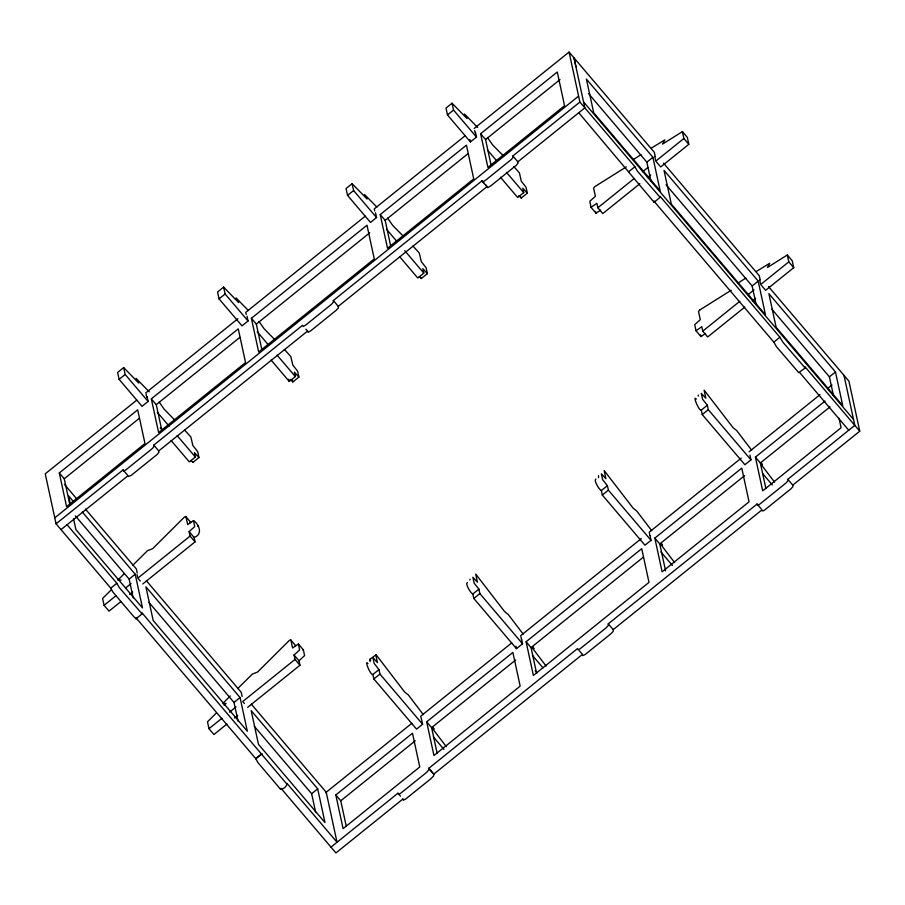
<?xml version="1.0" encoding="UTF-8"?>
<svg xmlns="http://www.w3.org/2000/svg" width="905" height="905" viewBox="0 0 905 905"><rect width="100%" height="100%" fill="white"/><g stroke="black" fill="none" stroke-linecap="round" stroke-linejoin="round"><path stroke-width="1.36" d="M190.921 460.475L192.867 462.195M192.878 462.432L198.942 457.557L197.709 451.697L192.901 445.577L190.831 436.923L184.541 430.011M290.369 379.433L292.824 381.967L292.496 380.326M292.824 381.967L298.876 377.091L297.643 371.231L292.835 365.111L290.765 356.457L284.475 349.545M419.354 276.557L421.311 278.502L421.176 277.722M421.311 278.502L427.375 273.627L426.142 267.778L421.334 261.658L419.264 253.004L412.974 246.081M518.803 195.503L521.257 198.037L521.122 197.256M521.257 198.037L527.31 193.161L526.077 187.312L521.269 181.192L519.413 172.889L513.87 166.599M423.291 714.577L408.291 694.927L404.682 692.065L376.141 654.768L369.704 659.394L370.122 661.634M375.711 654.575L377.453 662.618L372.939 657.618L374.127 663.365L378.969 669.61L379.93 674.067L422.601 724.249L416.538 729.125L373.867 678.942L372.905 674.485C370.711 676.092 363.867 658.772 367.962 663.501M118.148 579.833L124.37 573.566M223.06 703.208L230.266 695.968M132.786 565.229L147.56 550.625L152.594 548.758L184.292 517.185A2.591 0.577 -40.4 0 1 185.163 516.665A2.534 0.566 -40.4 0 1 185.887 516.574L190.887 522.626M111.383 589.709L102.582 598.443L104.075 605.332L109.019 611.147L120.908 601.565M237.687 688.603L252.472 673.999L257.495 672.132L289.204 640.559A2.591 0.577 -40.4 0 1 290.81 639.948M216.284 713.083L207.494 721.817L208.976 728.706L213.919 734.521L226.906 724.068M224.112 705.323L226.058 703.377L223.094 703.785M330.981 847.114L397.962 793.21L398.426 794.398L400.383 793.47L425.836 773.017L428.619 770.189L428.88 768.266L577.514 648.591L578.012 649.756L580.241 648.67L605.875 628.059L608.296 625.536L608.262 623.839L757.078 504.028L761.196 508.87M402.895 798.979L403.37 800.212L405.327 799.285L430.78 778.832L433.563 776.004L433.823 774.08L582.458 654.406L579.166 650.525M136.859 400.055L45.25 473.813L56.065 523.814L110.783 588.171L112.842 591.994L133.612 616.452L136.01 618.771L135.942 617.73L255.742 758.616L257.97 762.666L278.717 787.101C280.641 792.248 287.315 786.524 286.976 783.379L337.033 842.238L326.23 792.248L251.352 704.192M136.01 618.771L142.142 613.828L141.995 612.843L287.202 784.499M578.77 112.752L654.066 202.222L653.976 201.363M654.066 202.222L660.186 197.29L660.05 196.306L779.85 337.192L783.029 342.384L805.167 367.996L805.02 366.785L859.75 431.187L792.769 485.125L787.825 479.311L854.806 425.361L843.992 375.371M699.893 309.906L731.274 290.211M56.065 523.814L123.046 469.899L123.521 471.086L125.535 470.114L151.112 449.547A3.79 0.848 -40.4 0 0 152.696 448.111L153.929 446.425L153.782 445.113L302.587 325.291L303.198 326.513L305.822 324.986L331.445 304.318L333.413 302.032L333.334 300.528L481.969 180.864L483.813 182.674M128.171 476.55L131.021 475.51L156.056 455.362A3.79 0.848 -40.4 0 0 157.64 453.925L158.873 452.24L158.726 450.928L307.53 331.106L305.89 329.171M582.526 654.7L582.956 655.559L585.184 654.485L610.818 633.873L613.239 631.339L613.205 629.654L762.021 509.843L762.395 510.974L763.888 510.465A3.79 0.848 -40.4 0 0 765.54 509.3L791.094 488.7L792.871 486.63L792.769 485.08M149.268 391.842L136.089 378.381L138.714 383.053L123.68 367.577L117.616 372.453L119.109 379.342L142.051 406.322L148.115 401.447L147.085 396.707M248.377 310.517L236.035 297.915L238.649 302.587L223.614 287.111L217.562 291.987L219.044 298.876L241.997 325.857L248.049 320.981L247.02 316.241M376.876 207.053L364.523 194.462L367.079 199.055L352.113 183.658L346.049 188.534L347.543 195.412L370.484 222.404L376.548 217.528L375.518 212.777M477.648 127.447L464.469 113.996L467.025 118.589L452.048 103.193L445.995 108.068L447.477 114.946L470.43 141.938L476.483 137.062L475.464 132.311M119.109 379.342L125.162 374.466L123.68 367.577M219.044 298.876L225.107 294.001L223.614 287.111M347.543 195.412L353.595 190.536L352.113 183.658M447.477 114.946L453.541 110.071L452.048 103.193M145.818 392.838L237.879 318.73M365.269 216.148L245.764 312.372L246.217 314.454M465.215 135.682L374.251 208.919L374.704 211.001M474.197 128.453L569.075 52.06L654.372 152.368L655.265 156.52M59.3 472.953L137.684 409.841L144.97 443.529L66.585 506.642L59.3 472.953L64.244 478.768L69.776 504.368M151.327 398.856L238.264 328.854L245.549 362.543L158.613 432.545L151.327 398.856L156.271 404.671L161.803 430.271M251.386 318.3L366.989 225.221L374.274 258.909L258.672 351.988L251.386 318.3L256.33 324.114L261.862 349.715M380.224 214.564L466.437 145.151L473.722 178.839L387.51 248.253L380.224 214.564L385.168 220.379L390.7 245.979M480.623 133.725L557.276 72.004L564.562 105.693L487.908 167.414L480.623 133.725L485.566 139.54L491.098 165.151M64.244 478.768L139.359 418.28M156.271 404.671L239.904 337.327M256.33 324.114L369.749 232.789M385.168 220.379L468.1 153.601M485.566 139.54L560.037 79.583M55.001 517.66L578.363 96.292M482.161 180.74L482.863 181.848L485.861 180.027L511.302 159.506L513.022 157.47L512.897 155.954L579.89 102.061L569.075 52.06M307.53 331.106L308.141 332.327L310.766 330.8L336.389 310.132L338.357 307.847L338.278 306.343L487.105 186.554L485.453 184.62M61.008 529.617L127.99 475.713L123.046 469.899M487.105 186.554L487.806 187.663L490.804 185.842L516.246 165.321L517.965 163.285L517.852 161.814L584.834 107.865L574.019 57.875L575.942 66.778M198.942 457.557L194.405 452.579L195.367 457.025L189.315 461.901L171.158 440.554M271.093 360.088L289.249 381.435L295.313 376.559L294.351 372.113L298.876 377.091M427.375 273.627L422.839 268.649L423.812 273.106L417.748 277.982L399.591 256.624M527.31 193.161L522.785 188.183L523.746 192.641L517.694 197.516L500.442 177.233M110.783 588.171L116.847 583.295L67.061 524.742M121.157 580.003L118.069 580.376M628.839 171.633L634.891 166.746L579.89 102.061M650.921 181.023L646.849 162.165L652.901 157.278L586.406 79.086L593.691 112.763L660.186 190.966L652.901 157.278M133.227 597.99L129.155 579.121L135.207 574.245L82.31 512.026M142.764 583.974L195.05 541.88L190.107 536.065L189.134 531.608L194.711 526.586L193.489 520.624L187.708 524.606L185.887 516.574M104.075 605.332L115.964 595.75M125.705 587.911L131.101 583.567M190.107 536.065L137.809 578.159L140.286 581.067M639.824 183.76L602.787 213.58L597.843 207.765L633.794 178.828M642.505 171.814L647.957 167.425M682.393 131.621L683.875 138.499L655.763 161.135L660.707 166.95L688.818 144.314L687.336 137.436L682.393 131.621L662.539 144.121L664.824 139.902L651.668 147.934M195.05 541.88L194.077 537.423C203.048 534.629 199.372 524.448 193.455 520.522M600.66 210.073L596.056 213.229L591.033 207.347L589.822 201.272L595.377 196.317L593.635 188.274A2.534 0.566 -40.4 0 1 594.178 187.346A2.591 0.577 -40.4 0 1 594.981 186.52L626.362 166.837M129.562 594.596L132.809 591.983M647.448 177.629L650.718 174.993M238.083 721.285L233.999 702.427L240.063 697.551L145.897 586.813L153.183 620.491L247.337 731.229L240.063 697.551M756.218 304.849L752.134 285.98L758.198 281.104L664.032 170.378L671.318 204.055L765.483 314.793L758.198 281.104M247.665 707.348L299.951 665.254L295.007 659.44L294.046 654.982L299.623 649.96L298.401 643.998L292.609 647.98L290.788 639.948L295.731 645.763M208.976 728.706L221.963 718.253M229.531 712.156L236.013 706.941M295.007 659.44L242.721 701.533L244.373 703.468M744.736 307.134L707.699 336.954L702.755 331.14L739.792 301.32M748.503 294.306L753.956 289.928M787.305 254.995L788.787 261.873L760.675 284.509L765.619 290.324L793.73 267.688L792.248 260.81L787.305 254.995L767.451 267.495L769.725 263.276L756.58 271.308M299.951 665.254L298.989 660.797L304.589 655.605L303.345 649.813L298.401 643.998M705.572 333.447L700.968 336.603L695.945 330.721L694.723 324.657L700.278 319.691L698.547 311.648A2.534 0.566 -40.4 0 1 699.87 309.929M234.474 717.97L237.71 715.357M752.36 301.003L755.63 298.367M255.742 758.616L261.805 753.741M255.821 758.729L261.884 753.854M805.246 367.962L798.742 372.645L776.501 346.717L773.877 342.181L779.85 337.192M372.905 674.485L378.969 669.61M521.518 639.032L522.536 643.783L516.484 648.659L473.813 598.476L472.851 594.019L478.903 589.144L474.175 583.239L472.851 577.266L477.388 582.153L475.702 574.053L504.628 611.599L508.225 614.461L523.226 634.111M650.005 535.579L651.034 540.319L644.971 545.206L602.3 495.024L601.339 490.567L607.402 485.691L602.673 479.786L601.35 473.813L605.886 478.688L604.201 470.589L633.115 508.146L636.724 510.997L651.724 530.658M749.951 455.113L750.969 459.853L744.917 464.74L702.246 414.558L701.284 410.101L707.337 405.225L702.608 399.32L701.284 393.347L705.821 398.223L704.135 390.123L733.061 427.68L736.659 430.531L751.67 450.192M373.867 678.942L379.93 674.067M473.813 598.476L479.865 593.601L478.903 589.144M602.3 495.024L608.364 490.148L607.402 485.691M702.246 414.558L708.298 409.682L707.337 405.225M315.709 812.577L311.625 793.719L317.689 788.832L251.194 710.64L258.468 744.317L324.963 822.521L317.689 788.832M833.494 395.723L829.41 376.853L835.473 371.978L768.888 293.673L776.162 327.35L842.747 405.666L835.473 371.978M325.619 792.735L411.775 723.367M511.698 642.912L420.746 716.149L422.601 724.249M520.68 635.683L641.294 538.577M649.179 532.231L741.229 458.111M749.114 451.765L820.009 394.693M827.634 388.539L832 385.032M335.812 794.975L412.476 733.254L419.762 766.942L343.097 828.663L335.812 794.975L340.755 800.789L346.287 826.401M426.662 721.828L512.875 652.426L520.16 686.114L433.948 755.528L426.662 721.828L431.606 727.643L437.138 753.254M526.099 641.769L641.713 548.69L648.998 582.379L533.384 675.458L526.099 641.769L531.043 647.584L536.586 673.184M654.824 538.124L741.772 468.134L749.046 501.823L662.109 571.813L654.824 538.124L659.768 543.939L665.594 570.897M839.037 418.291L841.084 427.726L762.689 490.838L755.404 457.149L825.089 401.039M340.755 800.789L415.225 740.833M431.606 727.643L515.635 659.994M531.043 647.584L643.387 557.129M659.768 543.939L744.51 475.713M765.89 488.564L760.347 462.964L830.032 406.854M402.906 799.025L335.925 852.94L280.923 788.255L281.138 789.386M633.138 159.676L640.966 154.676M738.039 283.05L745.878 278.05M197.709 526.484L198.399 526.337M302.621 649.858L303.345 649.813M696.024 330.789L701.794 326.694L702.755 331.14M660.118 197.347L637.38 171.113L634.88 166.712M142.074 613.895L119.336 587.65L116.847 583.295M698.23 395.066L698.241 396.062M369.704 659.394L370.733 660.299M598.522 475.725L598.567 477.716M470.023 579.177L469.808 579.992M591.033 207.347L596.881 203.32L597.843 207.765M700.889 336.536L700.538 334.963M595.909 479.039C593.454 480.001 598.771 489.3 601.339 490.567M467.41 582.492C464.865 583.148 470.351 593.013 472.851 594.019M503.644 156.158L492.546 144.823L487.524 137.617M402.815 235.719L392.6 225.288L387.578 218.082M275.199 340.076L264.113 328.753L259.09 321.535M175.265 420.542L164.167 409.218L159.144 402.001M696.341 399.105C692.235 394.388 699.09 411.696 701.284 410.101M683.875 138.499L688.818 144.314M788.787 261.873L793.73 267.688M663.569 163.194L759.284 275.742L760.177 279.894M768.481 286.557L848.935 381.186L859.75 431.187M588.555 93.6L646.849 162.165M666.103 184.812L752.134 285.98M771.942 309.284L829.41 376.853M583.544 101.903L853.517 419.4M653.987 201.182L773.877 342.181M799.873 372.769L848.743 430.237M512.909 155.999L517.852 161.814M755.404 457.149L760.347 462.964M453.541 110.071L476.483 137.062M487.433 149.936L496.506 160.604M506.495 172.357L523.746 192.641M708.298 409.682L750.969 459.853M762.621 473.564L772.327 484.978M481.969 180.864L486.913 186.668M353.595 190.536L376.548 217.528M386.582 229.327L396.571 241.081M404.739 250.685L423.812 273.106M608.364 490.148L651.034 540.319M660.922 551.948L672.392 565.444M333.334 300.528L338.278 306.343M608.262 623.839L613.205 629.654M225.107 294.001L248.049 320.981M257.178 331.716L268.072 344.534M277.156 355.213L295.313 376.559M479.865 593.601L522.536 643.783M532.423 655.412L543.011 667.867M535.194 670.662L536.959 672.743M125.162 374.466L148.115 401.447M157.244 412.182L169.043 426.063M177.21 435.678L195.367 457.025M433.371 736.908L443.959 749.363M160.264 427.737L162.074 429.875M428.88 768.266L433.823 774.08M153.782 445.113L158.726 450.928M428.71 768.436L433.653 774.25M189.134 531.608L194.077 537.423M294.046 654.982L298.989 660.797M397.962 793.21L400.44 796.117M64.436 484.379L77.174 499.368M85.364 508.995L136.327 568.917L137.221 573.069M146.429 580.806L241.228 692.291L242.133 696.443M73.192 501.302L68.622 495.94L70.375 504.028M75.341 515.839L129.155 579.121M148.884 602.334L233.999 702.427M254.237 726.229L311.625 793.719M761.467 463.043L762.508 464.74L760.698 463.948L774.578 482.15M661.532 543.509L662.573 545.206L660.763 544.414L674.632 562.616M533.034 646.962L534.074 648.659L532.264 647.878L546.134 666.069M433.088 727.428L434.14 729.125L432.33 728.344L446.199 746.534M595.976 213.161L595.637 211.589M759.646 279.769L760.415 283.333M787.825 479.311L787.927 480.815L786.151 482.885L760.596 503.485A3.79 0.848 -40.4 0 1 758.944 504.651L757.451 505.16L757.078 504.028M654.734 156.395L655.503 159.959M649.405 533.271L649.847 535.341M474.65 130.535L475.091 132.605M469.91 139.562L470.43 141.938M520.907 636.724L521.585 639.835M515.963 646.283L516.484 648.659M288.774 379.218L289.249 381.435M146.044 393.879L146.723 396.99M137.04 574.607L137.56 576.971M135.207 574.245L142.492 607.922L75.907 529.617L73.577 518.848M295.358 645.717A2.534 0.566 -40.4 0 1 295.596 645.684M189.699 522.705A2.591 0.577 -40.4 0 1 190.842 522.389"/></g></svg>
